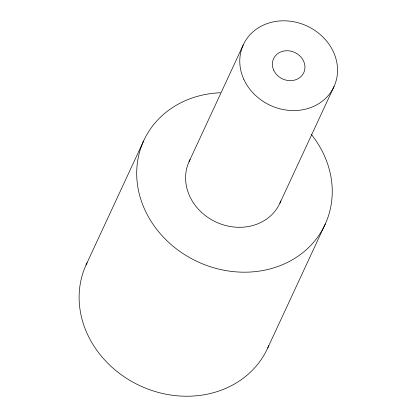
<?xml version="1.0" encoding="UTF-8"?>
<svg xmlns="http://www.w3.org/2000/svg" width="417" height="417" viewBox="0 0 417 417"><rect width="100%" height="100%" fill="white"/><g stroke="black" fill="none" stroke-linecap="round" stroke-linejoin="round"><path stroke-width="0.63" d="M86.053 264.977L143.63 140.941M189.052 161.687L243.241 44.942M279.89 203.178L334.08 86.439M267.735 347.966L325.312 223.924M268.741 345.651A99.871 87.429 24.9 0 1 140.717 386.069A99.871 87.429 24.9 0 1 87.137 262.7M311.223 134.248A99.871 87.429 24.9 0 1 280.803 265.384A99.871 87.429 24.9 0 1 141.629 201.807A99.871 87.429 24.9 0 1 220.385 92.751M280.86 200.843A49.936 43.717 24.9 0 1 216.381 222.23A49.936 43.717 24.9 0 1 190.173 159.419M243.752 79.162A49.936 43.717 24.9 0 0 327.851 96.03A49.936 43.717 24.9 0 0 294.376 21.877A49.936 43.717 24.9 0 0 243.752 79.162M273.693 70.181A16.644 14.574 24.9 0 0 301.726 75.805A16.644 14.574 24.9 0 0 290.566 51.088A16.644 14.574 24.9 0 0 273.693 70.181"/></g></svg>
